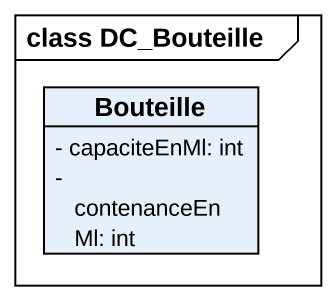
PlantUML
@startuml
mainframe class DC_Bouteille
hide circle
hide empty members
skinparam classAttributeIconSize 0
class Bouteille {
  - capaciteEnMl: int
  - contenanceEnMl: int
}
@enduml
